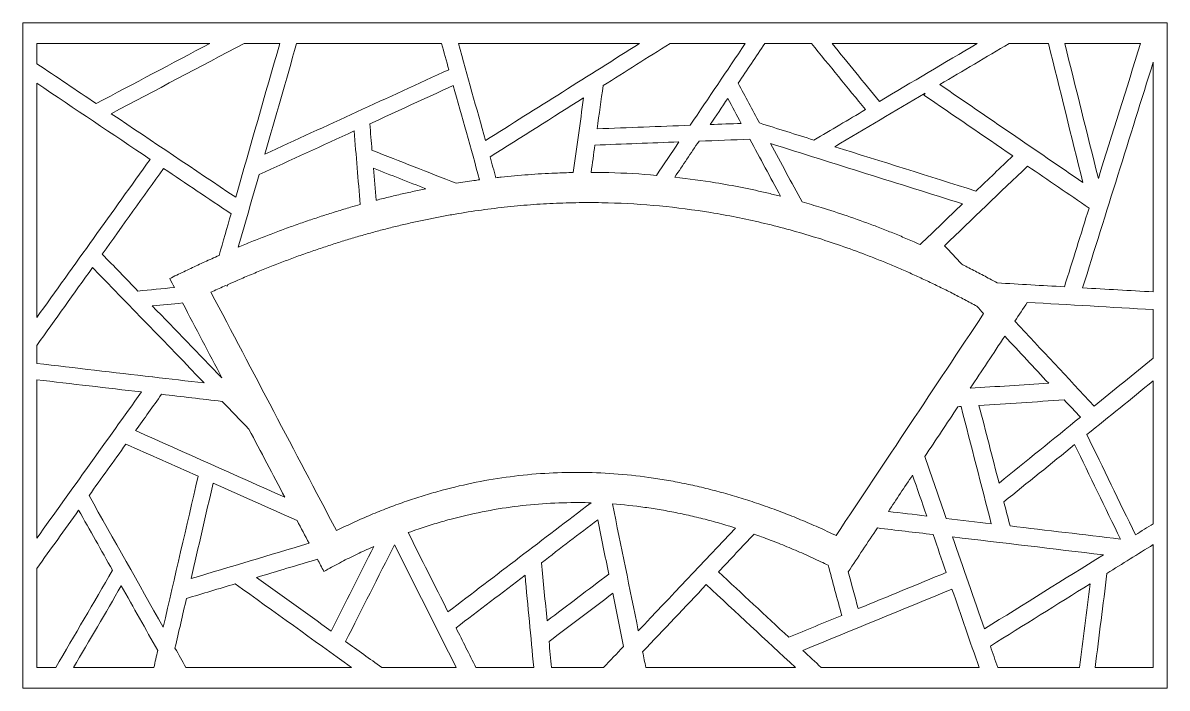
# Model space of a CAD drawing. Header units: centimetres. Extents: x 8.9 to 27.5, y -9.5 to -4.3.
# Drawn here: x 8.94 to 17.97, y -9.5 to -4.25 of the extents above; entities that cross this region are included whole.
import ezdxf

# ---------------------------------------------------------------- set-up
doc = ezdxf.new("R2010")
doc.units = ezdxf.units.CM
doc.header["$MEASUREMENT"] = 0
doc.layers.add('layer 1', color=7, linetype='Continuous')

msp = doc.modelspace()

# ---------------------------------------------------------------- linework, layer by layer
at = {"layer": 'layer 1', "color": 250, "lineweight": 9}
for points, knots in [([(17.97053, -4.25301), (14.95963, -4.25301), (11.94868, -4.25301), (8.93773, -4.25301), (8.93773, -4.25301), (8.93773, -6.002), (8.93773, -7.75098), (8.93773, -9.5), (8.93773, -9.5), (11.94868, -9.5), (14.95963, -9.5), (17.97053, -9.5), (17.97053, -9.5), (17.97053, -7.75098), (17.97053, -6.002), (17.97053, -4.25301)], [0, 0, 0, 0, 0.2, 0.2, 0.2, 0.2, 0.4, 0.4, 0.4, 0.4, 0.6, 0.6, 0.6, 0.6, 1, 1, 1, 1]), ([(9.51626, -4.88939), (9.35997, -4.78447), (9.20368, -4.67954), (9.04735, -4.57462), (9.04735, -4.57462), (9.04735, -4.52154), (9.04735, -4.46846), (9.04735, -4.41539), (9.04735, -4.41539), (9.5027, -4.41539), (9.95805, -4.41539), (10.41341, -4.41539), (10.41341, -4.41539), (10.11435, -4.57338), (9.81532, -4.73139), (9.51626, -4.88939)], [0, 0, 0, 0, 0.2, 0.2, 0.2, 0.2, 0.4, 0.4, 0.4, 0.4, 0.6, 0.6, 0.6, 0.6, 1, 1, 1, 1]), ([(10.68342, -4.41539), (10.77745, -4.41539), (10.87147, -4.41539), (10.96551, -4.41539), (10.96551, -4.41539), (10.84958, -4.81987), (10.73368, -5.22435), (10.61776, -5.62885), (10.61776, -5.62885), (10.29026, -5.40899), (9.96272, -5.18907), (9.63522, -4.96922), (9.63522, -4.96922), (9.98462, -4.78462), (10.33403, -4.60002), (10.68342, -4.41539)], [0, 0, 0, 0, 0.2, 0.2, 0.2, 0.2, 0.4, 0.4, 0.4, 0.4, 0.6, 0.6, 0.6, 0.6, 1, 1, 1, 1]), ([(12.24283, -4.41539), (12.26206, -4.48428), (12.28131, -4.55318), (12.30058, -4.62209), (12.30058, -4.62209), (11.81663, -4.8439), (11.33269, -5.0657), (10.84874, -5.28751), (10.84874, -5.28751), (10.93203, -4.99678), (11.01534, -4.70608), (11.09864, -4.41539), (11.09864, -4.41539), (11.48003, -4.41539), (11.86142, -4.41539), (12.24283, -4.41539)], [0, 0, 0, 0, 0.2, 0.2, 0.2, 0.2, 0.4, 0.4, 0.4, 0.4, 0.6, 0.6, 0.6, 0.6, 1, 1, 1, 1]), ([(13.80611, -4.41539), (13.40058, -4.67053), (12.995, -4.92566), (12.58948, -5.18081), (12.58948, -5.18081), (12.51822, -4.92566), (12.44692, -4.67053), (12.37566, -4.41539), (12.37566, -4.41539), (12.85247, -4.41539), (13.32929, -4.41539), (13.80611, -4.41539)], [0, 0, 0, 0, 0.25, 0.25, 0.25, 0.25, 0.5, 0.5, 0.5, 0.5, 1, 1, 1, 1]), ([(14.6401, -4.41539), (14.49518, -4.63049), (14.35028, -4.84557), (14.20536, -5.06067), (14.20536, -5.06067), (13.96059, -5.06983), (13.71583, -5.079), (13.47106, -5.08816), (13.47106, -5.08816), (13.48669, -4.97473), (13.50232, -4.86127), (13.51796, -4.74786), (13.51796, -4.74786), (13.69412, -4.63704), (13.87027, -4.52622), (14.04642, -4.41539), (14.04642, -4.41539), (14.24433, -4.41539), (14.4422, -4.41539), (14.6401, -4.41539)], [0, 0, 0, 0, 0.1666667, 0.1666667, 0.1666667, 0.1666667, 0.3333333, 0.3333333, 0.3333333, 0.3333333, 0.5, 0.5, 0.5, 0.5, 0.6666667, 0.6666667, 0.6666667, 0.6666667, 1, 1, 1, 1]), ([(15.58913, -4.9373), (15.45373, -5.01744), (15.31827, -5.09761), (15.18286, -5.17773), (15.18286, -5.17773), (15.03947, -5.13268), (14.89612, -5.08759), (14.75274, -5.04255), (14.75274, -5.04255), (14.69627, -4.93796), (14.63977, -4.83333), (14.58329, -4.7287), (14.58329, -4.7287), (14.65364, -4.62428), (14.724, -4.51981), (14.79436, -4.41539), (14.79436, -4.41539), (14.91731, -4.41539), (15.04029, -4.41539), (15.16326, -4.41539), (15.16326, -4.41539), (15.30521, -4.58936), (15.44719, -4.76332), (15.58913, -4.9373)], [0, 0, 0, 0, 0.1428571, 0.1428571, 0.1428571, 0.1428571, 0.2857143, 0.2857143, 0.2857143, 0.2857143, 0.4285714, 0.4285714, 0.4285714, 0.4285714, 0.5714286, 0.5714286, 0.5714286, 0.5714286, 0.7142857, 0.7142857, 0.7142857, 0.7142857, 1, 1, 1, 1]), ([(15.32594, -4.41539), (15.70769, -4.41539), (16.08945, -4.41539), (16.4712, -4.41539), (16.4712, -4.41539), (16.21376, -4.56773), (15.9563, -4.72007), (15.69886, -4.87238), (15.69886, -4.87238), (15.57454, -4.72007), (15.45025, -4.56773), (15.32594, -4.41539)], [0, 0, 0, 0, 0.25, 0.25, 0.25, 0.25, 0.5, 0.5, 0.5, 0.5, 1, 1, 1, 1]), ([(17.30631, -5.51233), (16.92944, -5.25456), (16.55255, -4.99678), (16.17568, -4.73898), (16.17568, -4.73898), (16.35799, -4.63111), (16.54027, -4.52325), (16.72258, -4.41539), (16.72258, -4.41539), (16.82606, -4.41539), (16.92958, -4.41539), (17.03309, -4.41539), (17.03309, -4.41539), (17.12416, -4.78102), (17.21521, -5.14669), (17.30631, -5.51233)], [0, 0, 0, 0, 0.2, 0.2, 0.2, 0.2, 0.4, 0.4, 0.4, 0.4, 0.6, 0.6, 0.6, 0.6, 1, 1, 1, 1]), ([(17.16252, -4.41539), (17.36204, -4.41539), (17.56156, -4.41539), (17.76108, -4.41539), (17.76108, -4.41539), (17.64995, -4.77028), (17.53883, -5.12522), (17.42766, -5.48011), (17.42766, -5.48011), (17.33931, -5.12522), (17.25092, -4.77028), (17.16252, -4.41539)], [0, 0, 0, 0, 0.25, 0.25, 0.25, 0.25, 0.5, 0.5, 0.5, 0.5, 1, 1, 1, 1]), ([(17.86094, -6.3748), (17.67518, -6.36414), (17.48938, -6.35348), (17.30361, -6.34283), (17.30361, -6.34283), (17.48938, -5.74945), (17.67518, -5.15612), (17.86094, -4.56279), (17.86094, -4.56279), (17.86094, -5.1668), (17.86094, -5.7708), (17.86094, -6.3748)], [0, 0, 0, 0, 0.25, 0.25, 0.25, 0.25, 0.5, 0.5, 0.5, 0.5, 1, 1, 1, 1]), ([(9.04735, -4.72875), (9.34556, -4.92897), (9.64381, -5.12917), (9.94203, -5.32938), (9.94203, -5.32938), (9.64381, -5.74538), (9.34556, -6.16134), (9.04735, -6.5773), (9.04735, -6.5773), (9.04735, -5.96112), (9.04735, -5.34496), (9.04735, -4.72875)], [0, 0, 0, 0, 0.25, 0.25, 0.25, 0.25, 0.5, 0.5, 0.5, 0.5, 1, 1, 1, 1]), ([(12.35845, -5.51826), (12.13679, -5.43135), (11.91517, -5.34442), (11.69355, -5.2575), (11.69355, -5.2575), (11.68779, -5.18798), (11.68207, -5.11847), (11.67631, -5.04895), (11.67631, -5.04895), (11.89602, -4.94829), (12.11573, -4.84759), (12.33544, -4.74691), (12.33544, -4.74691), (12.40468, -4.9948), (12.47394, -5.24273), (12.54319, -5.49065), (12.54319, -5.49065), (12.52825, -5.49268), (12.51329, -5.49472), (12.49836, -5.49687), (12.49836, -5.49687), (12.45165, -5.50353), (12.405, -5.51066), (12.35845, -5.51826)], [0, 0, 0, 0, 0.1428571, 0.1428571, 0.1428571, 0.1428571, 0.2857143, 0.2857143, 0.2857143, 0.2857143, 0.4285714, 0.4285714, 0.4285714, 0.4285714, 0.5714286, 0.5714286, 0.5714286, 0.5714286, 0.7142857, 0.7142857, 0.7142857, 0.7142857, 1, 1, 1, 1]), ([(12.67155, -5.47456), (12.65618, -5.41951), (12.64077, -5.36446), (12.62542, -5.3094), (12.62542, -5.3094), (12.87158, -5.15452), (13.11775, -4.99965), (13.36394, -4.84474), (13.36394, -4.84474), (13.3369, -5.04095), (13.30981, -5.23715), (13.28277, -5.43335), (13.28277, -5.43335), (13.23497, -5.43427), (13.18719, -5.43572), (13.13942, -5.43775), (13.13942, -5.43775), (13.06842, -5.44069), (12.99749, -5.44488), (12.92666, -5.45022), (12.92666, -5.45022), (12.85504, -5.45564), (12.78352, -5.46225), (12.71214, -5.47001), (12.71214, -5.47001), (12.69859, -5.47148), (12.68505, -5.47301), (12.67155, -5.47456)], [0, 0, 0, 0, 0.125, 0.125, 0.125, 0.125, 0.25, 0.25, 0.25, 0.25, 0.375, 0.375, 0.375, 0.375, 0.5, 0.5, 0.5, 0.5, 0.625, 0.625, 0.625, 0.625, 0.75, 0.75, 0.75, 0.75, 1, 1, 1, 1]), ([(14.50259, -4.84847), (14.53804, -4.91417), (14.57355, -4.97988), (14.60901, -5.04554), (14.60901, -5.04554), (14.52721, -5.0486), (14.44543, -5.05168), (14.36363, -5.05474), (14.36363, -5.05474), (14.40994, -4.986), (14.45628, -4.91723), (14.50259, -4.84847)], [0, 0, 0, 0, 0.25, 0.25, 0.25, 0.25, 0.5, 0.5, 0.5, 0.5, 1, 1, 1, 1]), ([(16.75169, -5.30182), (16.65494, -5.39443), (16.55818, -5.487), (16.46141, -5.57956), (16.46141, -5.57956), (16.08993, -5.46282), (15.71847, -5.34606), (15.34699, -5.22934), (15.34699, -5.22934), (15.58503, -5.08849), (15.82305, -4.94766), (16.06105, -4.80681), (16.06105, -4.80681), (16.05745, -4.81187), (16.05389, -4.81697), (16.05031, -4.82203), (16.05031, -4.82203), (16.28408, -4.98199), (16.51791, -5.14193), (16.75169, -5.30182)], [0, 0, 0, 0, 0.1666667, 0.1666667, 0.1666667, 0.1666667, 0.3333333, 0.3333333, 0.3333333, 0.3333333, 0.5, 0.5, 0.5, 0.5, 0.6666667, 0.6666667, 0.6666667, 0.6666667, 1, 1, 1, 1]), ([(10.63828, -6.02193), (10.69295, -5.83116), (10.74762, -5.64035), (10.80231, -5.44956), (10.80231, -5.44956), (11.05242, -5.33493), (11.30254, -5.22028), (11.55264, -5.10566), (11.55264, -5.10566), (11.56864, -5.29909), (11.5846, -5.49252), (11.60057, -5.68598), (11.60057, -5.68598), (11.57525, -5.69302), (11.54998, -5.7002), (11.52475, -5.7075), (11.52475, -5.7075), (11.48827, -5.71806), (11.45188, -5.72889), (11.41555, -5.74), (11.41555, -5.74), (11.37921, -5.75112), (11.343, -5.76251), (11.30685, -5.77412), (11.30685, -5.77412), (11.27025, -5.78589), (11.23373, -5.79794), (11.1973, -5.81026), (11.1973, -5.81026), (11.16089, -5.82257), (11.12455, -5.8351), (11.08831, -5.84795), (11.08831, -5.84795), (11.05162, -5.86093), (11.01498, -5.87419), (10.97846, -5.88771), (10.97846, -5.88771), (10.94193, -5.90122), (10.9055, -5.91497), (10.86917, -5.92899), (10.86917, -5.92899), (10.83236, -5.94321), (10.79563, -5.95768), (10.759, -5.97239), (10.759, -5.97239), (10.72238, -5.98708), (10.68586, -6.00207), (10.64943, -6.01729), (10.64943, -6.01729), (10.64573, -6.01882), (10.642, -6.02037), (10.63828, -6.02193)], [0, 0, 0, 0, 0.0714286, 0.0714286, 0.0714286, 0.0714286, 0.1428571, 0.1428571, 0.1428571, 0.1428571, 0.2142857, 0.2142857, 0.2142857, 0.2142857, 0.2857143, 0.2857143, 0.2857143, 0.2857143, 0.3571429, 0.3571429, 0.3571429, 0.3571429, 0.4285714, 0.4285714, 0.4285714, 0.4285714, 0.5, 0.5, 0.5, 0.5, 0.5714286, 0.5714286, 0.5714286, 0.5714286, 0.6428571, 0.6428571, 0.6428571, 0.6428571, 0.7142857, 0.7142857, 0.7142857, 0.7142857, 0.7857143, 0.7857143, 0.7857143, 0.7857143, 0.8571429, 0.8571429, 0.8571429, 0.8571429, 1, 1, 1, 1]), ([(13.4236, -5.43224), (13.43353, -5.36035), (13.44341, -5.2885), (13.45332, -5.21663), (13.45332, -5.21663), (13.67456, -5.20837), (13.89582, -5.20004), (14.11706, -5.19177), (14.11706, -5.19177), (14.05783, -5.27965), (13.99862, -5.36753), (13.93943, -5.45542), (13.93943, -5.45542), (13.81459, -5.44458), (13.6895, -5.43754), (13.56425, -5.43427), (13.56425, -5.43427), (13.5174, -5.43307), (13.47049, -5.43239), (13.4236, -5.43224)], [0, 0, 0, 0, 0.1666667, 0.1666667, 0.1666667, 0.1666667, 0.3333333, 0.3333333, 0.3333333, 0.3333333, 0.5, 0.5, 0.5, 0.5, 0.6666667, 0.6666667, 0.6666667, 0.6666667, 1, 1, 1, 1]), ([(14.08409, -5.46975), (14.14782, -5.3751), (14.21157, -5.2805), (14.2753, -5.18584), (14.2753, -5.18584), (14.4091, -5.18085), (14.54288, -5.17584), (14.67665, -5.17081), (14.67665, -5.17081), (14.75753, -5.32064), (14.83842, -5.47041), (14.9193, -5.62019), (14.9193, -5.62019), (14.88763, -5.61226), (14.85588, -5.60456), (14.82407, -5.5971), (14.82407, -5.5971), (14.75473, -5.58086), (14.68512, -5.56577), (14.61523, -5.55187), (14.61523, -5.55187), (14.54594, -5.53807), (14.47635, -5.52542), (14.40658, -5.51398), (14.40658, -5.51398), (14.29947, -5.4964), (14.19195, -5.48166), (14.08409, -5.46975)], [0, 0, 0, 0, 0.125, 0.125, 0.125, 0.125, 0.25, 0.25, 0.25, 0.25, 0.375, 0.375, 0.375, 0.375, 0.5, 0.5, 0.5, 0.5, 0.625, 0.625, 0.625, 0.625, 0.75, 0.75, 0.75, 0.75, 1, 1, 1, 1]), ([(15.08894, -5.66516), (15.00594, -5.51146), (14.92295, -5.35778), (14.83995, -5.20406), (14.83995, -5.20406), (15.34529, -5.36287), (15.85059, -5.52169), (16.35592, -5.6805), (16.35592, -5.6805), (16.24416, -5.78742), (16.13243, -5.8943), (16.02067, -6.0012), (16.02067, -6.0012), (16.00028, -5.99218), (15.97983, -5.98322), (15.95931, -5.97435), (15.95931, -5.97435), (15.92537, -5.95971), (15.8913, -5.94528), (15.8571, -5.93114), (15.8571, -5.93114), (15.82293, -5.91701), (15.78865, -5.90316), (15.75428, -5.88957), (15.75428, -5.88957), (15.72019, -5.87609), (15.68601, -5.86284), (15.65173, -5.8499), (15.65173, -5.8499), (15.58319, -5.82406), (15.51426, -5.79928), (15.44491, -5.77562), (15.44491, -5.77562), (15.37668, -5.75232), (15.30809, -5.73016), (15.23915, -5.7091), (15.23915, -5.7091), (15.18926, -5.69385), (15.13918, -5.67923), (15.08894, -5.66516)], [0, 0, 0, 0, 0.0909091, 0.0909091, 0.0909091, 0.0909091, 0.1818182, 0.1818182, 0.1818182, 0.1818182, 0.2727273, 0.2727273, 0.2727273, 0.2727273, 0.3636364, 0.3636364, 0.3636364, 0.3636364, 0.4545455, 0.4545455, 0.4545455, 0.4545455, 0.5454545, 0.5454545, 0.5454545, 0.5454545, 0.6363636, 0.6363636, 0.6363636, 0.6363636, 0.7272727, 0.7272727, 0.7272727, 0.7272727, 0.8181818, 0.8181818, 0.8181818, 0.8181818, 1, 1, 1, 1]), ([(10.134, -6.34051), (10.03805, -6.3498), (9.94208, -6.35908), (9.84615, -6.3684), (9.84615, -6.3684), (9.752, -6.27117), (9.65786, -6.17394), (9.56368, -6.07672), (9.56368, -6.07672), (9.72526, -5.8514), (9.88679, -5.62607), (10.04833, -5.40073), (10.04833, -5.40073), (10.2258, -5.51988), (10.40324, -5.63901), (10.58073, -5.75812), (10.58073, -5.75812), (10.54927, -5.86781), (10.51785, -5.9775), (10.48643, -6.08719), (10.48643, -6.08719), (10.46726, -6.09564), (10.44815, -6.10415), (10.42906, -6.11272), (10.42906, -6.11272), (10.392, -6.12938), (10.35505, -6.14626), (10.31824, -6.16337), (10.31824, -6.16337), (10.29982, -6.17193), (10.28143, -6.18053), (10.26306, -6.18921), (10.26306, -6.18921), (10.24458, -6.19796), (10.2261, -6.20677), (10.20765, -6.21564), (10.20765, -6.21564), (10.18923, -6.22451), (10.17082, -6.2334), (10.15242, -6.24239), (10.15242, -6.24239), (10.1339, -6.25143), (10.1154, -6.26051), (10.09695, -6.26967), (10.09695, -6.26967), (10.09686, -6.26967), (10.09676, -6.26967), (10.09667, -6.26967), (10.09667, -6.26967), (10.10914, -6.29327), (10.12157, -6.31688), (10.134, -6.34051)], [0, 0, 0, 0, 0.0714286, 0.0714286, 0.0714286, 0.0714286, 0.1428571, 0.1428571, 0.1428571, 0.1428571, 0.2142857, 0.2142857, 0.2142857, 0.2142857, 0.2857143, 0.2857143, 0.2857143, 0.2857143, 0.3571429, 0.3571429, 0.3571429, 0.3571429, 0.4285714, 0.4285714, 0.4285714, 0.4285714, 0.5, 0.5, 0.5, 0.5, 0.5714286, 0.5714286, 0.5714286, 0.5714286, 0.6428571, 0.6428571, 0.6428571, 0.6428571, 0.7142857, 0.7142857, 0.7142857, 0.7142857, 0.7857143, 0.7857143, 0.7857143, 0.7857143, 0.8571429, 0.8571429, 0.8571429, 0.8571429, 1, 1, 1, 1]), ([(11.72613, -5.65222), (11.71918, -5.56799), (11.71224, -5.48373), (11.70528, -5.39949), (11.70528, -5.39949), (11.84321, -5.45363), (11.98116, -5.50772), (12.11912, -5.56182), (12.11912, -5.56182), (12.10159, -5.56535), (12.08407, -5.56891), (12.06657, -5.57253), (12.06657, -5.57253), (12.03058, -5.58006), (11.99464, -5.58782), (11.95871, -5.5959), (11.95871, -5.5959), (11.92247, -5.60406), (11.88629, -5.61244), (11.85019, -5.62115), (11.85019, -5.62115), (11.81407, -5.62986), (11.778, -5.63885), (11.74203, -5.64809), (11.74203, -5.64809), (11.73674, -5.64946), (11.73144, -5.65083), (11.72613, -5.65222)], [0, 0, 0, 0, 0.125, 0.125, 0.125, 0.125, 0.25, 0.25, 0.25, 0.25, 0.375, 0.375, 0.375, 0.375, 0.5, 0.5, 0.5, 0.5, 0.625, 0.625, 0.625, 0.625, 0.75, 0.75, 0.75, 0.75, 1, 1, 1, 1]), ([(16.3492, -6.15638), (16.30371, -6.10769), (16.25822, -6.05899), (16.21274, -6.01028), (16.21274, -6.01028), (16.43154, -5.80093), (16.65038, -5.59159), (16.86922, -5.38221), (16.86922, -5.38221), (17.03094, -5.49287), (17.19269, -5.60352), (17.3544, -5.71413), (17.3544, -5.71413), (17.28965, -5.92095), (17.22489, -6.12776), (17.16014, -6.33455), (17.16014, -6.33455), (16.98313, -6.32439), (16.80611, -6.31424), (16.62911, -6.30405), (16.62911, -6.30405), (16.60971, -6.29334), (16.5903, -6.28268), (16.57081, -6.27212), (16.57081, -6.27212), (16.5372, -6.25388), (16.50346, -6.23588), (16.46959, -6.21815), (16.46959, -6.21815), (16.43571, -6.20043), (16.40172, -6.18292), (16.3676, -6.16567), (16.3676, -6.16567), (16.36146, -6.16255), (16.35534, -6.15951), (16.3492, -6.15638)], [0, 0, 0, 0, 0.1, 0.1, 0.1, 0.1, 0.2, 0.2, 0.2, 0.2, 0.3, 0.3, 0.3, 0.3, 0.4, 0.4, 0.4, 0.4, 0.5, 0.5, 0.5, 0.5, 0.6, 0.6, 0.6, 0.6, 0.7, 0.7, 0.7, 0.7, 0.8, 0.8, 0.8, 0.8, 1, 1, 1, 1]), ([(10.53816, -6.32481), (10.54226, -6.32601), (10.54636, -6.32721), (10.55047, -6.32841), (10.55047, -6.32841), (10.55144, -6.32493), (10.55245, -6.32149), (10.55342, -6.31801), (10.55342, -6.31801), (10.58012, -6.30615), (10.60684, -6.29441), (10.63362, -6.28278), (10.63362, -6.28278), (10.66937, -6.26727), (10.70523, -6.25206), (10.74117, -6.23703), (10.74117, -6.23703), (10.77661, -6.22222), (10.81214, -6.20766), (10.84778, -6.19339), (10.84778, -6.19339), (10.88336, -6.17906), (10.9191, -6.16501), (10.9549, -6.15118), (10.9549, -6.15118), (10.99022, -6.13758), (11.02559, -6.12421), (11.06108, -6.11107), (11.06108, -6.11107), (11.09655, -6.09795), (11.13213, -6.0851), (11.16778, -6.07246), (11.16778, -6.07246), (11.20294, -6.05999), (11.2382, -6.04784), (11.27353, -6.03586), (11.27353, -6.03586), (11.30889, -6.02393), (11.34431, -6.01226), (11.37982, -6.00082), (11.37982, -6.00082), (11.41485, -5.98955), (11.45, -5.97853), (11.48518, -5.96775), (11.48518, -5.96775), (11.52039, -5.95698), (11.55564, -5.94648), (11.591, -5.93624), (11.591, -5.93624), (11.62594, -5.92613), (11.66092, -5.91628), (11.696, -5.90669), (11.696, -5.90669), (11.73104, -5.89711), (11.76618, -5.88777), (11.80138, -5.87872), (11.80138, -5.87872), (11.83617, -5.86979), (11.87105, -5.8611), (11.90597, -5.85267), (11.90597, -5.85267), (11.94089, -5.84427), (11.97589, -5.83613), (12.01093, -5.82829), (12.01093, -5.82829), (12.04562, -5.82043), (12.08033, -5.81295), (12.11514, -5.8057), (12.11514, -5.8057), (12.1499, -5.79845), (12.18477, -5.79149), (12.21967, -5.7848), (12.21967, -5.7848), (12.25423, -5.77817), (12.28884, -5.77183), (12.32351, -5.76574), (12.32351, -5.76574), (12.39279, -5.75358), (12.46226, -5.74256), (12.5319, -5.73265), (12.5319, -5.73265), (12.60043, -5.72291), (12.66912, -5.71429), (12.73793, -5.70676), (12.73793, -5.70676), (12.80672, -5.69926), (12.87561, -5.6929), (12.94459, -5.68768), (12.94459, -5.68768), (13.01277, -5.68253), (13.08106, -5.67855), (13.14938, -5.67566), (13.14938, -5.67566), (13.21769, -5.67283), (13.28604, -5.67109), (13.35438, -5.67055), (13.35438, -5.67055), (13.4223, -5.67001), (13.4902, -5.6706), (13.55807, -5.67234), (13.55807, -5.67234), (13.69367, -5.67587), (13.82906, -5.68403), (13.96409, -5.69679), (13.96409, -5.69679), (14.0993, -5.70961), (14.234, -5.72701), (14.36803, -5.74899), (14.36803, -5.74899), (14.43514, -5.75998), (14.50205, -5.77214), (14.56875, -5.78544), (14.56875, -5.78544), (14.636, -5.79881), (14.70299, -5.81333), (14.76973, -5.829), (14.76973, -5.829), (14.83654, -5.84463), (14.90304, -5.86141), (14.96925, -5.87925), (14.96925, -5.87925), (15.03636, -5.89736), (15.10311, -5.91655), (15.16956, -5.93683), (15.16956, -5.93683), (15.23605, -5.95714), (15.30218, -5.97856), (15.36796, -6.00099), (15.36796, -6.00099), (15.43491, -6.02384), (15.50146, -6.04777), (15.56762, -6.07272), (15.56762, -6.07272), (15.60077, -6.08521), (15.63377, -6.09799), (15.66665, -6.11101), (15.66665, -6.11101), (15.6999, -6.12416), (15.73303, -6.13758), (15.76607, -6.15123), (15.76607, -6.15123), (15.79911, -6.1649), (15.83206, -6.17881), (15.86489, -6.19299), (15.86489, -6.19299), (15.89808, -6.20735), (15.93114, -6.22192), (15.96409, -6.23679), (15.96409, -6.23679), (15.9971, -6.2516), (16.02996, -6.2667), (16.0627, -6.28207), (16.0627, -6.28207), (16.09583, -6.2976), (16.12887, -6.31335), (16.16179, -6.3294), (16.16179, -6.3294), (16.19467, -6.34542), (16.22748, -6.36169), (16.26016, -6.37823), (16.26016, -6.37823), (16.29325, -6.39494), (16.32623, -6.41189), (16.35906, -6.42911), (16.35906, -6.42911), (16.39191, -6.44634), (16.42465, -6.46377), (16.45724, -6.48143), (16.45724, -6.48143), (16.46056, -6.48326), (16.46392, -6.4851), (16.46726, -6.48689), (16.46726, -6.48689), (16.48555, -6.50647), (16.50388, -6.5261), (16.52219, -6.54572), (16.52219, -6.54572), (16.13396, -7.12933), (15.7457, -7.71297), (15.35748, -8.29661), (15.35748, -8.29661), (15.35138, -8.29367), (15.34525, -8.2908), (15.33915, -8.2879), (15.33915, -8.2879), (15.31599, -8.27693), (15.29279, -8.26611), (15.26954, -8.25545), (15.26954, -8.25545), (15.24624, -8.24479), (15.22287, -8.23427), (15.19945, -8.22391), (15.19945, -8.22391), (15.17636, -8.2137), (15.15314, -8.2036), (15.12989, -8.19368), (15.12989, -8.19368), (15.10666, -8.18374), (15.08333, -8.17398), (15.05992, -8.16433), (15.05992, -8.16433), (15.03683, -8.15487), (15.01365, -8.14552), (14.99043, -8.1363), (14.99043, -8.1363), (14.9672, -8.12714), (14.94388, -8.11808), (14.92053, -8.10923), (14.92053, -8.10923), (14.89745, -8.10045), (14.87431, -8.09186), (14.8511, -8.0834), (14.8511, -8.0834), (14.82788, -8.07495), (14.8046, -8.06662), (14.7813, -8.0585), (14.7813, -8.0585), (14.75824, -8.05049), (14.73511, -8.04259), (14.71193, -8.03491), (14.71193, -8.03491), (14.68875, -8.0272), (14.6655, -8.01966), (14.6422, -8.01228), (14.6422, -8.01228), (14.61913, -8.00498), (14.59604, -7.99785), (14.57289, -7.99091), (14.57289, -7.99091), (14.54973, -7.98396), (14.52651, -7.97712), (14.50325, -7.97053), (14.50325, -7.97053), (14.48021, -7.96394), (14.45715, -7.9576), (14.43402, -7.95137), (14.43402, -7.95137), (14.38775, -7.93897), (14.34129, -7.92722), (14.29465, -7.91621), (14.29465, -7.91621), (14.24885, -7.90536), (14.20291, -7.89524), (14.15677, -7.88583), (14.15677, -7.88583), (14.11062, -7.87642), (14.06433, -7.86775), (14.01791, -7.85977), (14.01791, -7.85977), (13.97214, -7.85192), (13.92628, -7.84485), (13.88031, -7.83845), (13.88031, -7.83845), (13.78835, -7.82572), (13.696, -7.81598), (13.60339, -7.80923), (13.60339, -7.80923), (13.51248, -7.80264), (13.42143, -7.79908), (13.33028, -7.79854), (13.33028, -7.79854), (13.23907, -7.798), (13.14789, -7.80057), (13.05689, -7.80621), (13.05689, -7.80621), (12.9661, -7.81184), (12.87559, -7.8205), (12.7854, -7.83227), (12.7854, -7.83227), (12.69524, -7.84401), (12.60553, -7.85876), (12.51636, -7.87655), (12.51636, -7.87655), (12.42602, -7.89458), (12.33631, -7.91557), (12.24737, -7.93956), (12.24737, -7.93956), (12.20289, -7.95154), (12.15863, -7.96424), (12.11457, -7.97766), (12.11457, -7.97766), (12.06996, -7.99126), (12.02557, -8.00557), (11.98142, -8.0206), (11.98142, -8.0206), (11.93732, -8.0356), (11.89345, -8.05129), (11.84984, -8.0677), (11.84984, -8.0677), (11.80553, -8.08436), (11.7615, -8.10173), (11.71773, -8.11976), (11.71773, -8.11976), (11.69588, -8.12875), (11.67407, -8.13792), (11.65232, -8.14726), (11.65232, -8.14726), (11.63039, -8.15673), (11.60857, -8.16631), (11.58676, -8.17607), (11.58676, -8.17607), (11.56497, -8.18584), (11.54329, -8.19572), (11.52167, -8.20586), (11.52167, -8.20586), (11.49983, -8.21603), (11.47808, -8.22634), (11.4564, -8.23688), (11.4564, -8.23688), (11.44196, -8.24383), (11.42758, -8.25089), (11.41324, -8.25802), (11.41324, -8.25802), (11.08304, -7.63117), (10.75282, -7.0043), (10.42263, -6.37746), (10.42263, -6.37746), (10.45719, -6.36145), (10.49185, -6.34561), (10.52663, -6.32999), (10.52663, -6.32999), (10.53045, -6.32827), (10.5343, -6.32651), (10.53816, -6.32481)], [0, 0, 0, 0, 0.0121951, 0.0121951, 0.0121951, 0.0121951, 0.0243902, 0.0243902, 0.0243902, 0.0243902, 0.0365854, 0.0365854, 0.0365854, 0.0365854, 0.0487805, 0.0487805, 0.0487805, 0.0487805, 0.0609756, 0.0609756, 0.0609756, 0.0609756, 0.0731707, 0.0731707, 0.0731707, 0.0731707, 0.0853659, 0.0853659, 0.0853659, 0.0853659, 0.097561, 0.097561, 0.097561, 0.097561, 0.1097561, 0.1097561, 0.1097561, 0.1097561, 0.1219512, 0.1219512, 0.1219512, 0.1219512, 0.1341463, 0.1341463, 0.1341463, 0.1341463, 0.1463415, 0.1463415, 0.1463415, 0.1463415, 0.1585366, 0.1585366, 0.1585366, 0.1585366, 0.1707317, 0.1707317, 0.1707317, 0.1707317, 0.1829268, 0.1829268, 0.1829268, 0.1829268, 0.195122, 0.195122, 0.195122, 0.195122, 0.2073171, 0.2073171, 0.2073171, 0.2073171, 0.2195122, 0.2195122, 0.2195122, 0.2195122, 0.2317073, 0.2317073, 0.2317073, 0.2317073, 0.2439024, 0.2439024, 0.2439024, 0.2439024, 0.2560976, 0.2560976, 0.2560976, 0.2560976, 0.2682927, 0.2682927, 0.2682927, 0.2682927, 0.2804878, 0.2804878, 0.2804878, 0.2804878, 0.2926829, 0.2926829, 0.2926829, 0.2926829, 0.304878, 0.304878, 0.304878, 0.304878, 0.3170732, 0.3170732, 0.3170732, 0.3170732, 0.3292683, 0.3292683, 0.3292683, 0.3292683, 0.3414634, 0.3414634, 0.3414634, 0.3414634, 0.3536585, 0.3536585, 0.3536585, 0.3536585, 0.3658537, 0.3658537, 0.3658537, 0.3658537, 0.3780488, 0.3780488, 0.3780488, 0.3780488, 0.3902439, 0.3902439, 0.3902439, 0.3902439, 0.402439, 0.402439, 0.402439, 0.402439, 0.4146341, 0.4146341, 0.4146341, 0.4146341, 0.4268293, 0.4268293, 0.4268293, 0.4268293, 0.4390244, 0.4390244, 0.4390244, 0.4390244, 0.4512195, 0.4512195, 0.4512195, 0.4512195, 0.4634146, 0.4634146, 0.4634146, 0.4634146, 0.4756098, 0.4756098, 0.4756098, 0.4756098, 0.4878049, 0.4878049, 0.4878049, 0.4878049, 0.5, 0.5, 0.5, 0.5, 0.5121951, 0.5121951, 0.5121951, 0.5121951, 0.5243902, 0.5243902, 0.5243902, 0.5243902, 0.5365854, 0.5365854, 0.5365854, 0.5365854, 0.5487805, 0.5487805, 0.5487805, 0.5487805, 0.5609756, 0.5609756, 0.5609756, 0.5609756, 0.5731707, 0.5731707, 0.5731707, 0.5731707, 0.5853659, 0.5853659, 0.5853659, 0.5853659, 0.597561, 0.597561, 0.597561, 0.597561, 0.6097561, 0.6097561, 0.6097561, 0.6097561, 0.6219512, 0.6219512, 0.6219512, 0.6219512, 0.6341463, 0.6341463, 0.6341463, 0.6341463, 0.6463415, 0.6463415, 0.6463415, 0.6463415, 0.6585366, 0.6585366, 0.6585366, 0.6585366, 0.6707317, 0.6707317, 0.6707317, 0.6707317, 0.6829268, 0.6829268, 0.6829268, 0.6829268, 0.695122, 0.695122, 0.695122, 0.695122, 0.7073171, 0.7073171, 0.7073171, 0.7073171, 0.7195122, 0.7195122, 0.7195122, 0.7195122, 0.7317073, 0.7317073, 0.7317073, 0.7317073, 0.7439024, 0.7439024, 0.7439024, 0.7439024, 0.7560976, 0.7560976, 0.7560976, 0.7560976, 0.7682927, 0.7682927, 0.7682927, 0.7682927, 0.7804878, 0.7804878, 0.7804878, 0.7804878, 0.7926829, 0.7926829, 0.7926829, 0.7926829, 0.804878, 0.804878, 0.804878, 0.804878, 0.8170732, 0.8170732, 0.8170732, 0.8170732, 0.8292683, 0.8292683, 0.8292683, 0.8292683, 0.8414634, 0.8414634, 0.8414634, 0.8414634, 0.8536585, 0.8536585, 0.8536585, 0.8536585, 0.8658537, 0.8658537, 0.8658537, 0.8658537, 0.8780488, 0.8780488, 0.8780488, 0.8780488, 0.8902439, 0.8902439, 0.8902439, 0.8902439, 0.902439, 0.902439, 0.902439, 0.902439, 0.9146341, 0.9146341, 0.9146341, 0.9146341, 0.9268293, 0.9268293, 0.9268293, 0.9268293, 0.9390244, 0.9390244, 0.9390244, 0.9390244, 0.9512195, 0.9512195, 0.9512195, 0.9512195, 0.9634146, 0.9634146, 0.9634146, 0.9634146, 0.9756098, 0.9756098, 0.9756098, 0.9756098, 1, 1, 1, 1]), ([(9.04735, -6.79694), (9.1942, -6.59211), (9.34103, -6.38727), (9.4879, -6.18245), (9.4879, -6.18245), (9.78183, -6.48599), (10.07579, -6.78955), (10.36973, -7.09305), (10.36973, -7.09305), (10.23425, -7.0773), (10.09877, -7.06154), (9.96326, -7.04582), (9.96326, -7.04582), (9.96243, -7.04516), (9.96158, -7.04456), (9.96074, -7.04391), (9.96074, -7.04391), (9.96041, -7.04438), (9.96006, -7.04489), (9.9597, -7.04541), (9.9597, -7.04541), (9.65558, -7.01002), (9.35147, -6.97465), (9.04735, -6.9393), (9.04735, -6.9393), (9.04735, -6.89186), (9.04735, -6.84441), (9.04735, -6.79694)], [0, 0, 0, 0, 0.125, 0.125, 0.125, 0.125, 0.25, 0.25, 0.25, 0.25, 0.375, 0.375, 0.375, 0.375, 0.5, 0.5, 0.5, 0.5, 0.625, 0.625, 0.625, 0.625, 0.75, 0.75, 0.75, 0.75, 1, 1, 1, 1]), ([(10.50952, -7.05337), (10.32612, -6.86402), (10.14273, -6.67468), (9.95937, -6.48531), (9.95937, -6.48531), (10.03896, -6.47761), (10.11855, -6.4699), (10.1981, -6.46222), (10.1981, -6.46222), (10.30191, -6.65925), (10.40571, -6.85634), (10.50952, -7.05337)], [0, 0, 0, 0, 0.25, 0.25, 0.25, 0.25, 0.5, 0.5, 0.5, 0.5, 1, 1, 1, 1]), ([(17.86094, -6.89771), (17.70544, -7.0236), (17.54987, -7.14951), (17.39436, -7.27541), (17.39436, -7.27541), (17.18573, -7.05205), (16.97715, -6.82872), (16.76852, -6.60535), (16.76852, -6.60535), (16.80135, -6.55601), (16.83418, -6.50666), (16.86701, -6.45737), (16.86701, -6.45737), (17.19832, -6.47636), (17.52963, -6.4954), (17.86094, -6.51445), (17.86094, -6.51445), (17.86094, -6.64216), (17.86094, -6.76995), (17.86094, -6.89771)], [0, 0, 0, 0, 0.1666667, 0.1666667, 0.1666667, 0.1666667, 0.3333333, 0.3333333, 0.3333333, 0.3333333, 0.5, 0.5, 0.5, 0.5, 0.6666667, 0.6666667, 0.6666667, 0.6666667, 1, 1, 1, 1]), ([(16.68923, -6.72456), (16.80476, -6.84825), (16.92026, -6.97192), (17.03579, -7.09559), (17.03579, -7.09559), (16.82938, -7.10858), (16.62294, -7.12154), (16.41653, -7.13447), (16.41653, -7.13447), (16.50744, -6.99783), (16.59832, -6.86119), (16.68923, -6.72456)], [0, 0, 0, 0, 0.25, 0.25, 0.25, 0.25, 0.5, 0.5, 0.5, 0.5, 1, 1, 1, 1]), ([(9.04735, -7.06817), (9.32304, -7.10022), (9.59874, -7.13227), (9.87442, -7.16431), (9.87442, -7.16431), (9.59874, -7.54889), (9.32304, -7.93342), (9.04735, -8.31796), (9.04735, -8.31796), (9.04735, -7.90138), (9.04735, -7.48476), (9.04735, -7.06817)], [0, 0, 0, 0, 0.25, 0.25, 0.25, 0.25, 0.5, 0.5, 0.5, 0.5, 1, 1, 1, 1]), ([(17.33745, -7.50075), (17.51195, -7.35949), (17.68646, -7.21824), (17.86094, -7.07697), (17.86094, -7.07697), (17.86094, -7.4525), (17.86094, -7.82801), (17.86094, -8.20354), (17.86094, -8.20354), (17.81415, -8.23269), (17.76737, -8.2618), (17.72058, -8.29094), (17.72058, -8.29094), (17.59289, -8.02757), (17.46517, -7.76416), (17.33745, -7.50075)], [0, 0, 0, 0, 0.2, 0.2, 0.2, 0.2, 0.4, 0.4, 0.4, 0.4, 0.6, 0.6, 0.6, 0.6, 1, 1, 1, 1]), ([(11.00555, -7.9951), (10.61286, -7.8197), (10.2202, -7.64432), (9.82751, -7.46893), (9.82751, -7.46893), (9.8959, -7.37354), (9.96431, -7.27814), (10.0327, -7.18275), (10.0327, -7.18275), (10.19193, -7.20125), (10.35112, -7.21977), (10.51035, -7.23827), (10.51035, -7.23827), (10.58093, -7.31114), (10.65146, -7.38399), (10.72204, -7.45683), (10.72204, -7.45683), (10.81654, -7.63625), (10.91105, -7.81568), (11.00555, -7.9951)], [0, 0, 0, 0, 0.1666667, 0.1666667, 0.1666667, 0.1666667, 0.3333333, 0.3333333, 0.3333333, 0.3333333, 0.5, 0.5, 0.5, 0.5, 0.6666667, 0.6666667, 0.6666667, 0.6666667, 1, 1, 1, 1]), ([(16.05785, -7.67374), (16.14513, -7.54254), (16.23238, -7.41137), (16.31964, -7.28018), (16.31964, -7.28018), (16.32776, -7.27967), (16.33585, -7.27915), (16.34395, -7.27865), (16.34395, -7.27865), (16.42349, -7.58685), (16.50301, -7.89505), (16.58251, -8.20327), (16.58251, -8.20327), (16.46383, -8.18913), (16.34515, -8.17503), (16.22649, -8.16092), (16.22649, -8.16092), (16.17027, -7.99851), (16.11407, -7.8361), (16.05785, -7.67374)], [0, 0, 0, 0, 0.1666667, 0.1666667, 0.1666667, 0.1666667, 0.3333333, 0.3333333, 0.3333333, 0.3333333, 0.5, 0.5, 0.5, 0.5, 0.6666667, 0.6666667, 0.6666667, 0.6666667, 1, 1, 1, 1]), ([(16.48548, -7.26974), (16.70995, -7.25567), (16.93446, -7.24154), (17.15894, -7.22745), (17.15894, -7.22745), (17.20123, -7.27275), (17.24352, -7.31803), (17.28577, -7.36329), (17.28577, -7.36329), (17.07177, -7.53654), (16.85774, -7.7098), (16.64374, -7.88308), (16.64374, -7.88308), (16.59098, -7.67861), (16.53824, -7.47415), (16.48548, -7.26974)], [0, 0, 0, 0, 0.2, 0.2, 0.2, 0.2, 0.4, 0.4, 0.4, 0.4, 0.6, 0.6, 0.6, 0.6, 1, 1, 1, 1]), ([(9.46001, -7.98156), (9.55713, -7.84605), (9.65426, -7.7106), (9.75138, -7.57513), (9.75138, -7.57513), (9.94125, -7.65993), (10.13108, -7.74472), (10.32093, -7.82951), (10.32093, -7.82951), (10.22907, -8.2261), (10.13717, -8.62274), (10.0453, -9.01935), (10.0453, -9.01935), (9.85018, -8.67343), (9.6551, -8.32746), (9.46001, -7.98156)], [0, 0, 0, 0, 0.2, 0.2, 0.2, 0.2, 0.4, 0.4, 0.4, 0.4, 0.6, 0.6, 0.6, 0.6, 1, 1, 1, 1]), ([(17.60178, -8.3245), (17.31151, -8.28997), (17.0212, -8.25545), (16.73089, -8.22092), (16.73089, -8.22092), (16.7146, -8.15774), (16.6983, -8.09453), (16.68199, -8.03134), (16.68199, -8.03134), (16.86814, -7.88068), (17.05431, -7.72996), (17.24046, -7.57928), (17.24046, -7.57928), (17.36091, -7.82767), (17.48134, -8.07608), (17.60178, -8.3245)], [0, 0, 0, 0, 0.2, 0.2, 0.2, 0.2, 0.4, 0.4, 0.4, 0.4, 0.6, 0.6, 0.6, 0.6, 1, 1, 1, 1]), ([(16.07265, -8.14261), (15.97173, -8.1306), (15.87082, -8.11862), (15.76991, -8.10662), (15.76991, -8.10662), (15.83355, -8.01091), (15.89718, -7.91524), (15.96082, -7.81958), (15.96082, -7.81958), (15.99809, -7.92725), (16.03539, -8.03494), (16.07265, -8.14261)], [0, 0, 0, 0, 0.25, 0.25, 0.25, 0.25, 0.5, 0.5, 0.5, 0.5, 1, 1, 1, 1]), ([(11.19661, -8.35784), (10.88621, -8.45069), (10.5758, -8.54348), (10.26538, -8.63634), (10.26538, -8.63634), (10.3236, -8.38512), (10.38176, -8.1339), (10.44, -7.88268), (10.44, -7.88268), (10.6607, -7.98126), (10.8814, -8.0798), (11.10211, -8.17842), (11.10211, -8.17842), (11.13362, -8.2382), (11.16511, -8.29802), (11.19661, -8.35784)], [0, 0, 0, 0, 0.2, 0.2, 0.2, 0.2, 0.4, 0.4, 0.4, 0.4, 0.6, 0.6, 0.6, 0.6, 1, 1, 1, 1]), ([(13.42277, -8.03838), (13.04637, -8.32506), (12.66995, -8.61178), (12.29357, -8.89849), (12.29357, -8.89849), (12.18887, -8.69023), (12.08419, -8.48196), (11.97947, -8.27369), (11.97947, -8.27369), (12.00563, -8.2642), (12.03183, -8.255), (12.05816, -8.24604), (12.05816, -8.24604), (12.09989, -8.23185), (12.14182, -8.21831), (12.184, -8.20549), (12.184, -8.20549), (12.22558, -8.1928), (12.26735, -8.18082), (12.30932, -8.16948), (12.30932, -8.16948), (12.39319, -8.14689), (12.47777, -8.12707), (12.56294, -8.11011), (12.56294, -8.11011), (12.64686, -8.09337), (12.7313, -8.07944), (12.81616, -8.06841), (12.81616, -8.06841), (12.90098, -8.05734), (12.98617, -8.0492), (13.07157, -8.04391), (13.07157, -8.04391), (13.15728, -8.03859), (13.24306, -8.03619), (13.3289, -8.0367), (13.3289, -8.0367), (13.3602, -8.03689), (13.3915, -8.03746), (13.42277, -8.03838)], [0, 0, 0, 0, 0.0909091, 0.0909091, 0.0909091, 0.0909091, 0.1818182, 0.1818182, 0.1818182, 0.1818182, 0.2727273, 0.2727273, 0.2727273, 0.2727273, 0.3636364, 0.3636364, 0.3636364, 0.3636364, 0.4545455, 0.4545455, 0.4545455, 0.4545455, 0.5454545, 0.5454545, 0.5454545, 0.5454545, 0.6363636, 0.6363636, 0.6363636, 0.6363636, 0.7272727, 0.7272727, 0.7272727, 0.7272727, 0.8181818, 0.8181818, 0.8181818, 0.8181818, 1, 1, 1, 1]), ([(9.19709, -9.3376), (9.14717, -9.3376), (9.09726, -9.3376), (9.04735, -9.3376), (9.04735, -9.3376), (9.04735, -9.07746), (9.04735, -8.81732), (9.04735, -8.55713), (9.04735, -8.55713), (9.15749, -8.4035), (9.26762, -8.24989), (9.37776, -8.09627), (9.37776, -8.09627), (9.467, -8.25449), (9.55622, -8.41272), (9.64546, -8.57092), (9.64546, -8.57092), (9.49599, -8.82648), (9.34653, -9.08205), (9.19709, -9.3376)], [0, 0, 0, 0, 0.1666667, 0.1666667, 0.1666667, 0.1666667, 0.3333333, 0.3333333, 0.3333333, 0.3333333, 0.5, 0.5, 0.5, 0.5, 0.6666667, 0.6666667, 0.6666667, 0.6666667, 1, 1, 1, 1]), ([(14.56428, -8.23742), (14.30821, -8.50757), (14.05218, -8.77771), (13.79615, -9.04786), (13.79615, -9.04786), (13.72814, -8.71431), (13.66015, -8.38077), (13.59216, -8.04722), (13.59216, -8.04722), (13.67759, -8.05353), (13.76278, -8.06257), (13.8476, -8.07434), (13.8476, -8.07434), (13.89105, -8.08038), (13.93444, -8.08711), (13.97765, -8.09452), (13.97765, -8.09452), (14.02163, -8.10203), (14.06548, -8.1103), (14.10918, -8.11919), (14.10918, -8.11919), (14.15288, -8.12809), (14.19647, -8.13771), (14.23986, -8.14799), (14.23986, -8.14799), (14.28417, -8.15844), (14.32828, -8.16958), (14.37226, -8.18137), (14.37226, -8.18137), (14.39422, -8.18727), (14.41616, -8.19334), (14.43807, -8.19956), (14.43807, -8.19956), (14.46019, -8.20587), (14.48228, -8.21234), (14.50433, -8.21897), (14.50433, -8.21897), (14.52436, -8.22498), (14.54434, -8.23112), (14.56428, -8.23742)], [0, 0, 0, 0, 0.0909091, 0.0909091, 0.0909091, 0.0909091, 0.1818182, 0.1818182, 0.1818182, 0.1818182, 0.2727273, 0.2727273, 0.2727273, 0.2727273, 0.3636364, 0.3636364, 0.3636364, 0.3636364, 0.4545455, 0.4545455, 0.4545455, 0.4545455, 0.5454545, 0.5454545, 0.5454545, 0.5454545, 0.6363636, 0.6363636, 0.6363636, 0.6363636, 0.7272727, 0.7272727, 0.7272727, 0.7272727, 0.8181818, 0.8181818, 0.8181818, 0.8181818, 1, 1, 1, 1]), ([(13.47558, -8.17315), (13.50464, -8.31575), (13.53371, -8.45836), (13.56277, -8.60097), (13.56277, -8.60097), (13.40043, -8.72393), (13.2381, -8.84688), (13.07576, -8.96984), (13.07576, -8.96984), (13.0612, -8.81683), (13.04668, -8.66386), (13.03215, -8.51089), (13.03215, -8.51089), (13.17997, -8.3983), (13.32776, -8.28571), (13.47558, -8.17315)], [0, 0, 0, 0, 0.2, 0.2, 0.2, 0.2, 0.4, 0.4, 0.4, 0.4, 0.6, 0.6, 0.6, 0.6, 1, 1, 1, 1]), ([(15.29497, -8.53084), (15.33065, -8.66287), (15.36635, -8.79485), (15.40201, -8.92689), (15.40201, -8.92689), (15.26259, -8.98424), (15.12316, -9.0416), (14.98372, -9.09897), (14.98372, -9.09897), (14.7987, -8.92689), (14.6137, -8.75483), (14.42868, -8.58278), (14.42868, -8.58278), (14.5225, -8.48382), (14.61629, -8.38484), (14.71007, -8.28592), (14.71007, -8.28592), (14.72996, -8.29285), (14.74982, -8.29997), (14.76961, -8.30715), (14.76961, -8.30715), (14.79178, -8.31523), (14.81388, -8.32344), (14.83597, -8.33184), (14.83597, -8.33184), (14.85831, -8.34034), (14.88059, -8.34897), (14.90281, -8.35777), (14.90281, -8.35777), (14.92505, -8.36658), (14.94724, -8.3755), (14.96934, -8.38462), (14.96934, -8.38462), (14.99176, -8.39383), (15.0141, -8.40319), (15.03641, -8.41272), (15.03641, -8.41272), (15.0587, -8.42223), (15.08093, -8.43188), (15.1031, -8.4417), (15.1031, -8.4417), (15.12558, -8.45165), (15.14799, -8.46173), (15.17034, -8.47199), (15.17034, -8.47199), (15.1927, -8.4822), (15.21499, -8.4926), (15.23722, -8.5031), (15.23722, -8.5031), (15.25652, -8.51227), (15.27577, -8.5215), (15.29497, -8.53084)], [0, 0, 0, 0, 0.0714286, 0.0714286, 0.0714286, 0.0714286, 0.1428571, 0.1428571, 0.1428571, 0.1428571, 0.2142857, 0.2142857, 0.2142857, 0.2142857, 0.2857143, 0.2857143, 0.2857143, 0.2857143, 0.3571429, 0.3571429, 0.3571429, 0.3571429, 0.4285714, 0.4285714, 0.4285714, 0.4285714, 0.5, 0.5, 0.5, 0.5, 0.5714286, 0.5714286, 0.5714286, 0.5714286, 0.6428571, 0.6428571, 0.6428571, 0.6428571, 0.7142857, 0.7142857, 0.7142857, 0.7142857, 0.7857143, 0.7857143, 0.7857143, 0.7857143, 0.8571429, 0.8571429, 0.8571429, 0.8571429, 1, 1, 1, 1]), ([(16.22666, -8.58763), (15.99506, -8.68289), (15.76349, -8.77816), (15.53192, -8.87345), (15.53192, -8.87345), (15.50568, -8.77649), (15.47951, -8.67953), (15.45327, -8.58261), (15.45327, -8.58261), (15.52998, -8.46728), (15.6067, -8.35196), (15.68338, -8.23667), (15.68338, -8.23667), (15.83002, -8.25413), (15.97668, -8.27157), (16.12329, -8.28899), (16.12329, -8.28899), (16.15777, -8.38853), (16.19222, -8.48808), (16.22666, -8.58763)], [0, 0, 0, 0, 0.1666667, 0.1666667, 0.1666667, 0.1666667, 0.3333333, 0.3333333, 0.3333333, 0.3333333, 0.5, 0.5, 0.5, 0.5, 0.6666667, 0.6666667, 0.6666667, 0.6666667, 1, 1, 1, 1]), ([(16.27714, -8.3073), (16.67379, -8.35448), (17.07041, -8.40162), (17.46705, -8.44883), (17.46705, -8.44883), (17.15417, -8.64364), (16.84131, -8.83847), (16.52841, -9.03327), (16.52841, -9.03327), (16.44467, -8.79131), (16.36089, -8.54929), (16.27714, -8.3073)], [0, 0, 0, 0, 0.25, 0.25, 0.25, 0.25, 0.5, 0.5, 0.5, 0.5, 1, 1, 1, 1]), ([(11.70906, -8.38234), (11.59631, -8.60488), (11.48358, -8.82744), (11.37083, -9.04998), (11.37083, -9.04998), (11.17475, -8.90903), (10.97867, -8.76804), (10.78261, -8.62705), (10.78261, -8.62705), (10.94268, -8.57918), (11.10272, -8.53133), (11.26279, -8.48345), (11.26279, -8.48345), (11.27971, -8.51557), (11.29659, -8.54767), (11.31353, -8.57975), (11.31353, -8.57975), (11.33401, -8.56835), (11.35458, -8.55703), (11.37526, -8.54588), (11.37526, -8.54588), (11.39566, -8.53489), (11.41614, -8.524), (11.43669, -8.51329), (11.43669, -8.51329), (11.45727, -8.50256), (11.47791, -8.49203), (11.4986, -8.48159), (11.4986, -8.48159), (11.5191, -8.4713), (11.53964, -8.46118), (11.56024, -8.45116), (11.56024, -8.45116), (11.58085, -8.4412), (11.60156, -8.43134), (11.62234, -8.42165), (11.62234, -8.42165), (11.64286, -8.41211), (11.66346, -8.40266), (11.68417, -8.39338), (11.68417, -8.39338), (11.69247, -8.38968), (11.70076, -8.38599), (11.70906, -8.38234)], [0, 0, 0, 0, 0.0833333, 0.0833333, 0.0833333, 0.0833333, 0.1666667, 0.1666667, 0.1666667, 0.1666667, 0.25, 0.25, 0.25, 0.25, 0.3333333, 0.3333333, 0.3333333, 0.3333333, 0.4166667, 0.4166667, 0.4166667, 0.4166667, 0.5, 0.5, 0.5, 0.5, 0.5833333, 0.5833333, 0.5833333, 0.5833333, 0.6666667, 0.6666667, 0.6666667, 0.6666667, 0.75, 0.75, 0.75, 0.75, 0.8333333, 0.8333333, 0.8333333, 0.8333333, 1, 1, 1, 1]), ([(11.77088, -9.3376), (11.67562, -9.26914), (11.58034, -9.20062), (11.48507, -9.13213), (11.48507, -9.13213), (11.61389, -8.87776), (11.74276, -8.62345), (11.87159, -8.36909), (11.87159, -8.36909), (12.03387, -8.69193), (12.19616, -9.01477), (12.35848, -9.3376), (12.35848, -9.3376), (12.16261, -9.3376), (11.96674, -9.3376), (11.77088, -9.3376)], [0, 0, 0, 0, 0.2, 0.2, 0.2, 0.2, 0.4, 0.4, 0.4, 0.4, 0.6, 0.6, 0.6, 0.6, 1, 1, 1, 1]), ([(17.49566, -8.59516), (17.61743, -8.51934), (17.73919, -8.44349), (17.86094, -8.3677), (17.86094, -8.3677), (17.86094, -8.69101), (17.86094, -9.01432), (17.86094, -9.3376), (17.86094, -9.3376), (17.70806, -9.3376), (17.55516, -9.3376), (17.40228, -9.3376), (17.40228, -9.3376), (17.43339, -9.09014), (17.46451, -8.84266), (17.49566, -8.59516)], [0, 0, 0, 0, 0.2, 0.2, 0.2, 0.2, 0.4, 0.4, 0.4, 0.4, 0.6, 0.6, 0.6, 0.6, 1, 1, 1, 1]), ([(12.51432, -9.3376), (12.46193, -9.23342), (12.40954, -9.12919), (12.35719, -9.02501), (12.35719, -9.02501), (12.53865, -8.88677), (12.72014, -8.74855), (12.90162, -8.61034), (12.90162, -8.61034), (12.92461, -8.85274), (12.94765, -9.0952), (12.97069, -9.3376), (12.97069, -9.3376), (12.81859, -9.3376), (12.66646, -9.3376), (12.51432, -9.3376)], [0, 0, 0, 0, 0.2, 0.2, 0.2, 0.2, 0.4, 0.4, 0.4, 0.4, 0.6, 0.6, 0.6, 0.6, 1, 1, 1, 1]), ([(9.71457, -8.69346), (9.81055, -8.86365), (9.90654, -9.03381), (10.00249, -9.20402), (10.00249, -9.20402), (9.9922, -9.24855), (9.98189, -9.2931), (9.97156, -9.3376), (9.97156, -9.3376), (9.76033, -9.3376), (9.54909, -9.3376), (9.33787, -9.3376), (9.33787, -9.3376), (9.46343, -9.1229), (9.589, -8.9082), (9.71457, -8.69346)], [0, 0, 0, 0, 0.2, 0.2, 0.2, 0.2, 0.4, 0.4, 0.4, 0.4, 0.6, 0.6, 0.6, 0.6, 1, 1, 1, 1]), ([(10.22477, -9.3376), (10.196, -9.28656), (10.16722, -9.23552), (10.1384, -9.18442), (10.1384, -9.18442), (10.16868, -9.05383), (10.19893, -8.9232), (10.22919, -8.79258), (10.22919, -8.79258), (10.3575, -8.7542), (10.48585, -8.71584), (10.6142, -8.67743), (10.6142, -8.67743), (10.92026, -8.8975), (11.22636, -9.11758), (11.53246, -9.3376), (11.53246, -9.3376), (11.09657, -9.3376), (10.6607, -9.3376), (10.22477, -9.3376)], [0, 0, 0, 0, 0.1666667, 0.1666667, 0.1666667, 0.1666667, 0.3333333, 0.3333333, 0.3333333, 0.3333333, 0.5, 0.5, 0.5, 0.5, 0.6666667, 0.6666667, 0.6666667, 0.6666667, 1, 1, 1, 1]), ([(13.11069, -9.3376), (13.10422, -9.26936), (13.09772, -9.20108), (13.09125, -9.13284), (13.09125, -9.13284), (13.25872, -9.00599), (13.42616, -8.87914), (13.59362, -8.75232), (13.59362, -8.75232), (13.62212, -8.89202), (13.6506, -9.03169), (13.67905, -9.17136), (13.67905, -9.17136), (13.62655, -9.22678), (13.574, -9.2822), (13.5215, -9.3376), (13.5215, -9.3376), (13.38455, -9.3376), (13.24763, -9.3376), (13.11069, -9.3376)], [0, 0, 0, 0, 0.1666667, 0.1666667, 0.1666667, 0.1666667, 0.3333333, 0.3333333, 0.3333333, 0.3333333, 0.5, 0.5, 0.5, 0.5, 0.6666667, 0.6666667, 0.6666667, 0.6666667, 1, 1, 1, 1]), ([(13.8552, -9.3376), (13.84682, -9.29654), (13.83845, -9.25547), (13.83007, -9.21438), (13.83007, -9.21438), (13.99767, -9.03757), (14.16522, -8.86074), (14.3328, -8.68397), (14.3328, -8.68397), (14.5671, -8.90185), (14.80136, -9.11971), (15.03566, -9.3376), (15.03566, -9.3376), (14.64217, -9.3376), (14.24869, -9.3376), (13.8552, -9.3376)], [0, 0, 0, 0, 0.2, 0.2, 0.2, 0.2, 0.4, 0.4, 0.4, 0.4, 0.6, 0.6, 0.6, 0.6, 1, 1, 1, 1]), ([(16.48623, -9.3376), (16.07093, -9.3376), (15.65563, -9.3376), (15.24031, -9.3376), (15.24031, -9.3376), (15.1922, -9.29289), (15.1441, -9.24813), (15.09598, -9.20341), (15.09598, -9.20341), (15.4881, -9.04209), (15.88019, -8.88079), (16.27229, -8.71949), (16.27229, -8.71949), (16.3436, -8.9255), (16.41492, -9.13159), (16.48623, -9.3376)], [0, 0, 0, 0, 0.2, 0.2, 0.2, 0.2, 0.4, 0.4, 0.4, 0.4, 0.6, 0.6, 0.6, 0.6, 1, 1, 1, 1]), ([(17.27979, -9.3376), (17.06443, -9.3376), (16.8491, -9.3376), (16.63372, -9.3376), (16.63372, -9.3376), (16.61419, -9.28117), (16.59467, -9.22474), (16.57514, -9.16833), (16.57514, -9.16833), (16.83768, -9.00486), (17.10021, -8.84137), (17.36275, -8.67791), (17.36275, -8.67791), (17.33512, -8.8978), (17.30744, -9.11771), (17.27979, -9.3376)], [0, 0, 0, 0, 0.2, 0.2, 0.2, 0.2, 0.4, 0.4, 0.4, 0.4, 0.6, 0.6, 0.6, 0.6, 1, 1, 1, 1])]:
    msp.add_open_spline(points, degree=3, knots=knots, dxfattribs=at)

doc.saveas('drawing.dxf')
